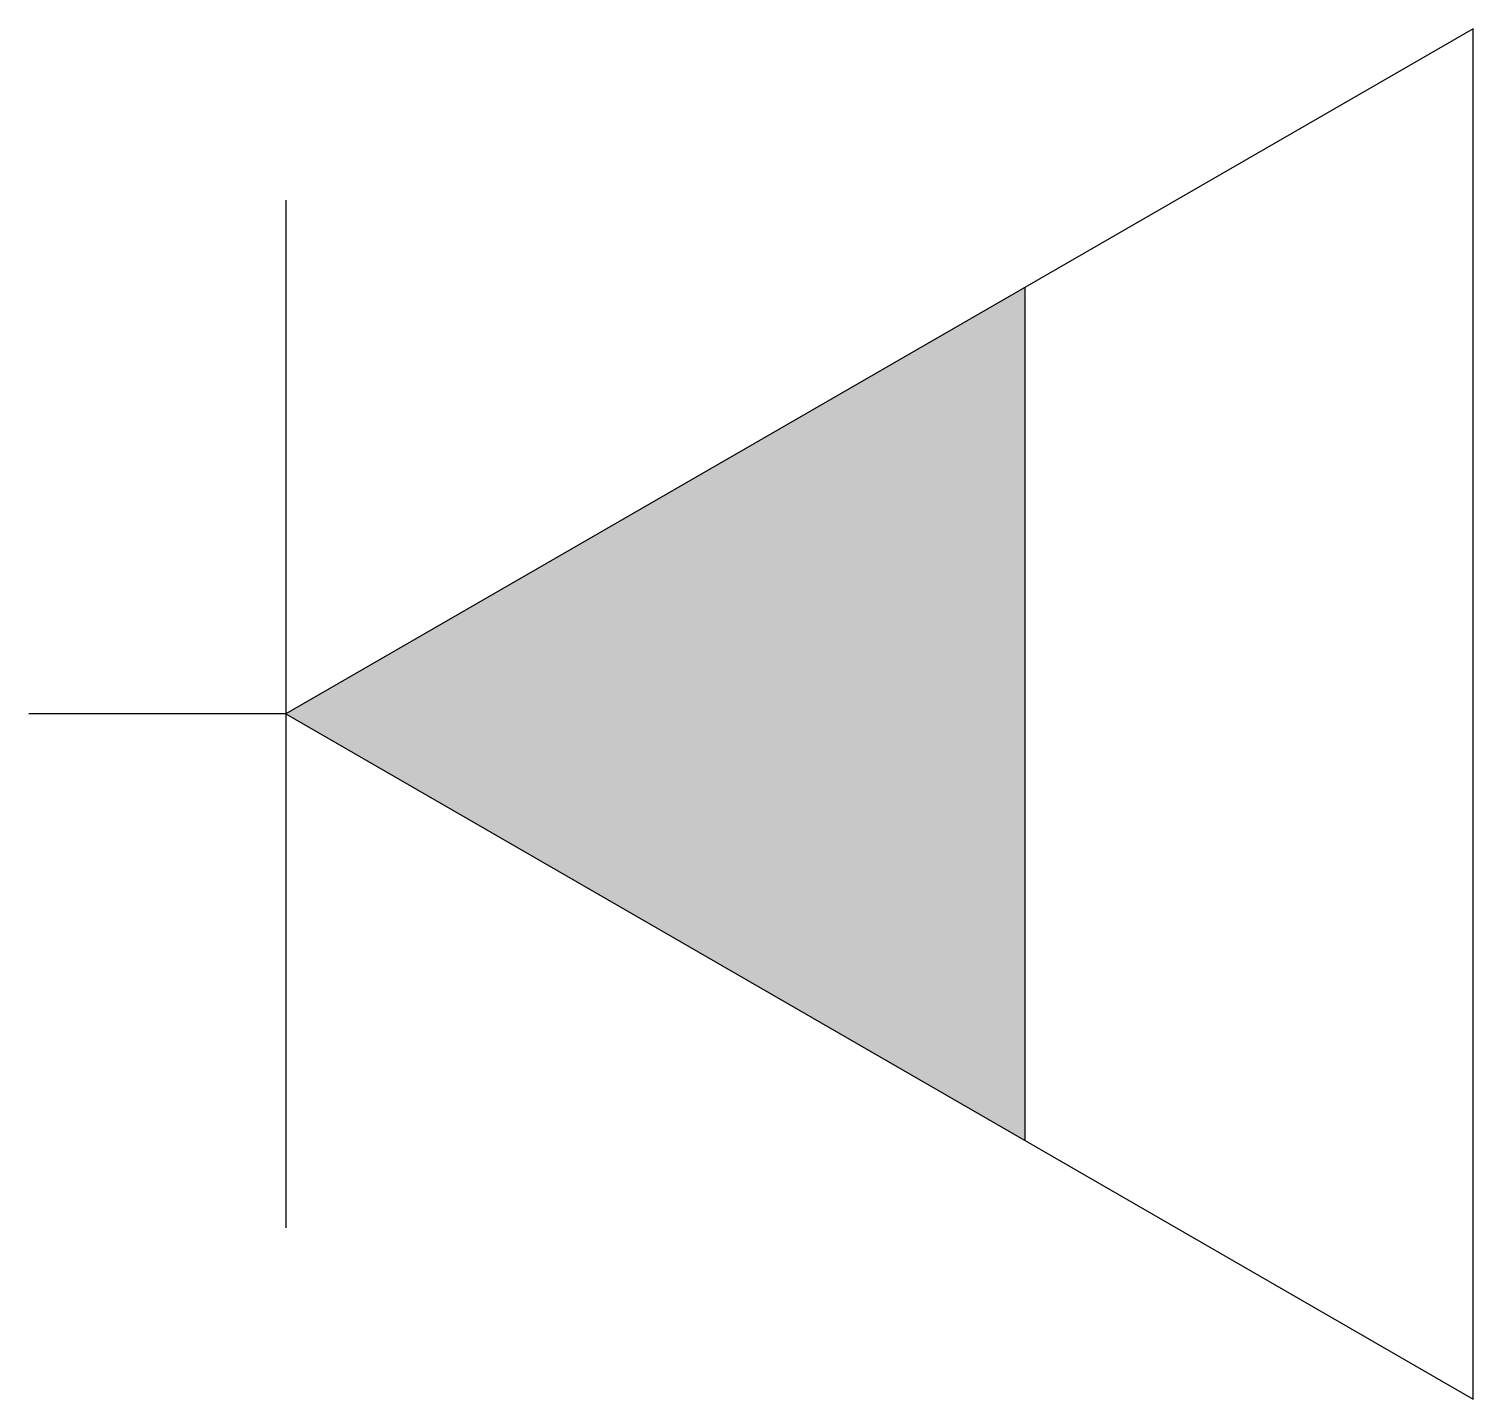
# Model space of a CAD drawing. Header units: millimetres. Extents: x -6081.956 to -6081.64, y -956.875 to -956.575.
import ezdxf

# ---------------------------------------------------------------- set-up
doc = ezdxf.new("R2010")
doc.units = ezdxf.units.MM
doc.layers.add('Tel_Símbolos', color=3, linetype='Continuous')

msp = doc.modelspace()

# ---------------------------------------------------------------- hatches: boundary and pattern name
at = {"layer": 'Tel_Símbolos'}
msp.add_hatch(color=1, dxfattribs=at).paths.add_polyline_path([(-6081.73805, -956.81865), (-6081.73805, -956.63191), (-6081.89977, -956.72528)])

# ---------------------------------------------------------------- linework, layer by layer
for p, q in [((-6081.89977, -956.61278), (-6081.89977, -956.83778)), ((-6081.73805, -956.63191), (-6081.73805, -956.81865)), ((-6081.89977, -956.72528), (-6081.95602, -956.72528))]:
    msp.add_line(p, q, dxfattribs=at)
msp.add_lwpolyline([(-6081.63996, -956.57528), (-6081.89977, -956.72528), (-6081.63996, -956.87528)], close=True, dxfattribs=at)

doc.saveas('drawing.dxf')
